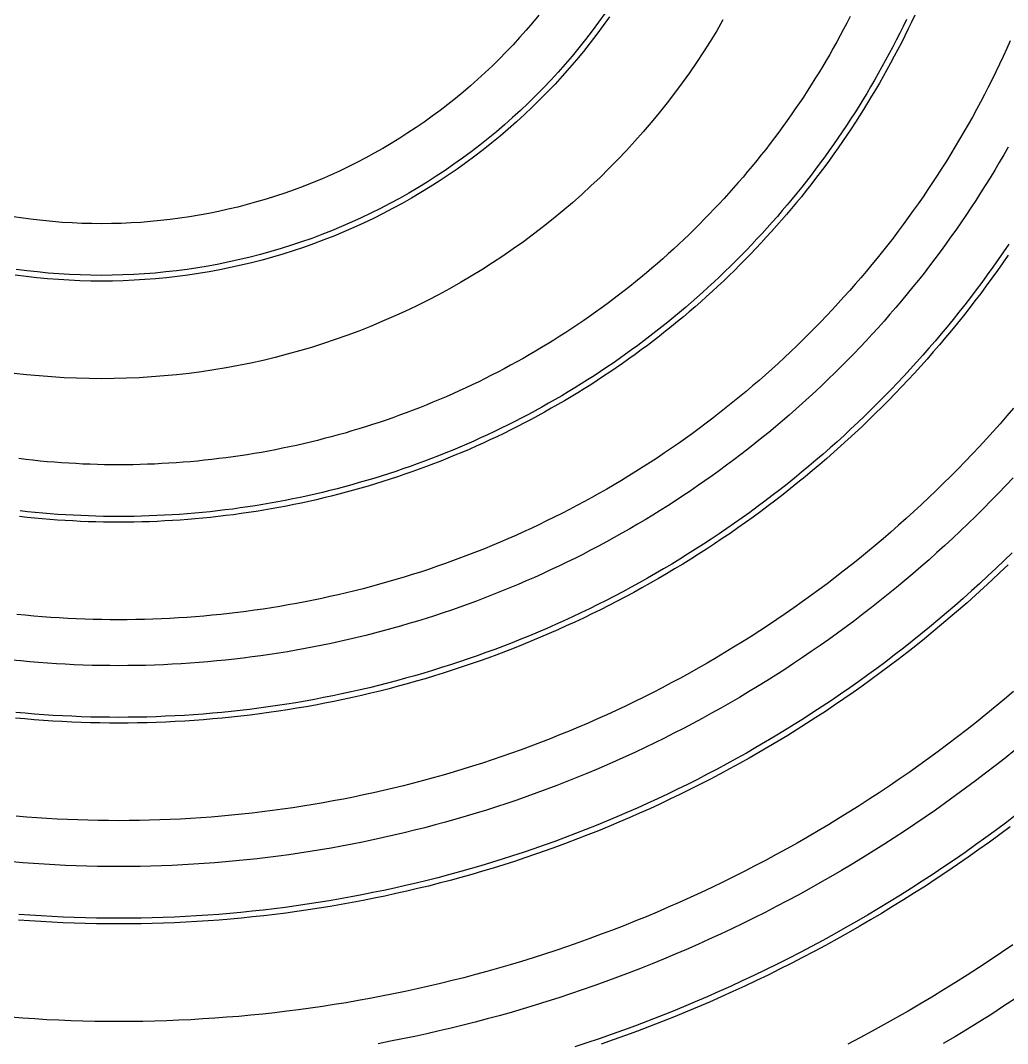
# Model space of a CAD drawing. Header units: metres. Extents: x 10 to 1210, y 10 to 2773.
# Drawn here: x 442.9 to 614.8, y 216.2 to 394.4 of the extents above; entities that cross this region are included whole.
import ezdxf

# ---------------------------------------------------------------- set-up
doc = ezdxf.new("R2010")
doc.units = ezdxf.units.M
for name, color, linetype in [('ACIKLIK', 5, 'Continuous'), ('CAM_SABLON', 4, 'Continuous'), ('DIS_KENAR_V91_Z3', 1, 'Continuous'), ('LAMBA_T4_Z4', 3, 'Continuous')]:
    doc.layers.add(name, color=color, linetype=linetype)

msp = doc.modelspace()

# ---------------------------------------------------------------- linework, layer by layer
at = {"layer": 'ACIKLIK'}
for points in [[(533.16, 395.33), (532.07, 394.01), (530.96, 392.71), (529.83, 391.43), (528.67, 390.16), (527.49, 388.92), (526.3, 387.7), (525.08, 386.51), (523.84, 385.33), (522.57, 384.17), (521.29, 383.04), (519.99, 381.93), (518.67, 380.84), (517.33, 379.78), (515.98, 378.73), (514.6, 377.72), (513.21, 376.72), (511.8, 375.76), (510.37, 374.81), (508.93, 373.89), (507.47, 373), (506, 372.13), (504.51, 371.29), (503.01, 370.47), (501.49, 369.68), (499.96, 368.92), (498.42, 368.18), (496.86, 367.47), (495.29, 366.79), (493.71, 366.14), (492.12, 365.51), (490.52, 364.91), (488.91, 364.34), (487.28, 363.8), (485.65, 363.28), (484.01, 362.8), (482.36, 362.34), (480.71, 361.91), (479.04, 361.51), (477.38, 361.14), (475.7, 360.8), (474.02, 360.49), (472.33, 360.21), (470.64, 359.95), (468.94, 359.73), (467.24, 359.54), (465.54, 359.37), (463.84, 359.24), (462.13, 359.14), (460.42, 359.06), (458.71, 359.02), (457, 359), (455.29, 359.02), (453.58, 359.06), (451.87, 359.14), (450.16, 359.24), (448.46, 359.37), (446.76, 359.54), (445.06, 359.73), (443.36, 359.95), (441.67, 360.21)], [(587.41, 395.08), (586.84, 393.97), (586.26, 392.87), (585.67, 391.77), (585.07, 390.67), (584.46, 389.58), (583.84, 388.5), (583.21, 387.42), (582.57, 386.35), (581.93, 385.28), (581.27, 384.22), (580.6, 383.17), (579.93, 382.12), (579.25, 381.07), (578.55, 380.04), (577.85, 379), (577.14, 377.98), (576.42, 376.96), (575.69, 375.95), (574.95, 374.94), (574.2, 373.94), (573.45, 372.95), (572.69, 371.96), (571.91, 370.98), (571.13, 370.01), (570.34, 369.04), (569.54, 368.08), (568.74, 367.13), (567.92, 366.18), (567.1, 365.25), (566.27, 364.31), (565.43, 363.39), (564.58, 362.47), (563.73, 361.57), (562.87, 360.66), (561.99, 359.77), (561.12, 358.88), (560.23, 358.01), (559.34, 357.13), (558.43, 356.27), (557.53, 355.42), (556.61, 354.57), (555.69, 353.73), (554.75, 352.9), (553.82, 352.08), (552.87, 351.26), (551.92, 350.46), (550.96, 349.66), (549.99, 348.87), (549.02, 348.09), (548.04, 347.31), (547.05, 346.55), (546.06, 345.8), (545.06, 345.05), (544.05, 344.31), (543.04, 343.58), (542.02, 342.86), (541, 342.15), (539.96, 341.45), (538.93, 340.75), (537.88, 340.07), (536.83, 339.4), (535.78, 338.73), (534.72, 338.07), (533.65, 337.43), (532.58, 336.79), (531.5, 336.16), (530.42, 335.54), (529.33, 334.93), (528.23, 334.33), (527.13, 333.74), (526.03, 333.16), (524.92, 332.59), (523.81, 332.02), (522.69, 331.47), (521.56, 330.93), (520.43, 330.4), (519.3, 329.88), (518.16, 329.36), (517.02, 328.86), (515.87, 328.37), (514.72, 327.89), (513.57, 327.41), (512.41, 326.95), (511.25, 326.5), (510.08, 326.06), (508.91, 325.62), (507.73, 325.2), (506.56, 324.79), (505.37, 324.39), (504.19, 324), (503, 323.62), (501.81, 323.25), (500.61, 322.89), (499.42, 322.54), (498.22, 322.2), (497.01, 321.87), (495.8, 321.56), (494.59, 321.25), (493.38, 320.95), (492.17, 320.67), (490.95, 320.39), (489.73, 320.13), (488.51, 319.87), (487.29, 319.63), (486.06, 319.39), (484.83, 319.17), (483.6, 318.96), (482.37, 318.76), (481.14, 318.57), (479.9, 318.39), (478.67, 318.22), (477.43, 318.07), (476.19, 317.92), (474.95, 317.78), (473.71, 317.66), (472.46, 317.54), (471.22, 317.44), (469.98, 317.35), (468.73, 317.27), (467.48, 317.2), (466.24, 317.14), (464.99, 317.09), (463.74, 317.05), (462.5, 317.02), (461.25, 317.01), (460, 317), (458.75, 317.01), (457.5, 317.02), (456.26, 317.05), (455.01, 317.09), (453.76, 317.14), (452.52, 317.2), (451.27, 317.27), (450.02, 317.35), (448.78, 317.44), (447.54, 317.54), (446.29, 317.66), (445.05, 317.78), (443.81, 317.92), (442.57, 318.07)], [(614.92, 372.35), (614.15, 371), (613.37, 369.66), (612.58, 368.32), (611.77, 367), (610.95, 365.67), (610.12, 364.36), (609.28, 363.05), (608.43, 361.76), (607.57, 360.46), (606.69, 359.18), (605.81, 357.9), (604.91, 356.64), (604, 355.37), (603.09, 354.12), (602.16, 352.88), (601.22, 351.64), (600.27, 350.41), (599.3, 349.19), (598.33, 347.98), (597.35, 346.78), (596.36, 345.58), (595.35, 344.4), (594.34, 343.22), (593.31, 342.05), (592.28, 340.89), (591.24, 339.75), (590.18, 338.6), (589.12, 337.47), (588.04, 336.35), (586.96, 335.24), (585.86, 334.14), (584.76, 333.04), (583.65, 331.96), (582.53, 330.88), (581.4, 329.82), (580.25, 328.76), (579.11, 327.72), (577.95, 326.69), (576.78, 325.66), (575.6, 324.65), (574.42, 323.64), (573.22, 322.65), (572.02, 321.67), (570.81, 320.7), (569.59, 319.73), (568.36, 318.78), (567.12, 317.84), (565.88, 316.91), (564.63, 316), (563.36, 315.09), (562.1, 314.19), (560.82, 313.31), (559.54, 312.43), (558.24, 311.57), (556.95, 310.72), (555.64, 309.88), (554.33, 309.05), (553, 308.23), (551.68, 307.42), (550.34, 306.63), (549, 305.85), (547.65, 305.08), (546.3, 304.32), (544.93, 303.57), (543.57, 302.84), (542.19, 302.11), (540.81, 301.4), (539.42, 300.7), (538.03, 300.01), (536.63, 299.34), (535.23, 298.68), (533.82, 298.03), (532.4, 297.39), (530.98, 296.76), (529.55, 296.15), (528.12, 295.55), (526.68, 294.96), (525.24, 294.39), (523.79, 293.82), (522.34, 293.27), (520.88, 292.73), (519.42, 292.21), (517.95, 291.7), (516.48, 291.2), (515, 290.71), (513.53, 290.24), (512.04, 289.78), (510.55, 289.33), (509.06, 288.9), (507.57, 288.47), (506.07, 288.07), (504.57, 287.67), (503.06, 287.29), (501.55, 286.92), (500.04, 286.56), (498.53, 286.22), (497.01, 285.89), (495.49, 285.57), (493.96, 285.27), (492.44, 284.98), (490.91, 284.7), (489.38, 284.44), (487.85, 284.19), (486.31, 283.96), (484.77, 283.73), (483.23, 283.52), (481.69, 283.33), (480.15, 283.14), (478.61, 282.98), (477.06, 282.82), (475.51, 282.68), (473.97, 282.55), (472.42, 282.43), (470.87, 282.33), (469.32, 282.24), (467.76, 282.17), (466.21, 282.11), (464.66, 282.06), (463.11, 282.03), (461.55, 282.01), (460, 282), (458.45, 282.01), (456.89, 282.03), (455.34, 282.06), (453.79, 282.11), (452.24, 282.17), (450.68, 282.24), (449.13, 282.33), (447.58, 282.43), (446.03, 282.55), (444.49, 282.68), (442.94, 282.82), (441.39, 282.98)], [(615.78, 314.73), (614.5, 313.38), (613.22, 312.04), (611.92, 310.71), (610.61, 309.39), (609.29, 308.08), (607.96, 306.78), (606.62, 305.5), (605.27, 304.22), (603.9, 302.96), (602.52, 301.71), (601.14, 300.47), (599.74, 299.25), (598.33, 298.03), (596.91, 296.83), (595.48, 295.64), (594.05, 294.47), (592.6, 293.3), (591.14, 292.15), (589.67, 291.02), (588.19, 289.89), (586.7, 288.78), (585.2, 287.68), (583.69, 286.59), (582.17, 285.52), (580.64, 284.46), (579.11, 283.42), (577.56, 282.38), (576.01, 281.36), (574.44, 280.36), (572.87, 279.37), (571.29, 278.39), (569.7, 277.42), (568.11, 276.47), (566.5, 275.54), (564.89, 274.61), (563.26, 273.71), (561.63, 272.81), (560, 271.93), (558.35, 271.07), (556.7, 270.22), (555.04, 269.38), (553.37, 268.56), (551.7, 267.75), (550.02, 266.96), (548.33, 266.18), (546.63, 265.42), (544.93, 264.67), (543.23, 263.93), (541.51, 263.21), (539.79, 262.51), (538.06, 261.82), (536.33, 261.15), (534.59, 260.49), (532.85, 259.85), (531.1, 259.22), (529.35, 258.6), (527.59, 258.01), (525.82, 257.43), (524.05, 256.86), (522.28, 256.31), (520.5, 255.77), (518.71, 255.25), (516.92, 254.75), (515.13, 254.26), (513.33, 253.78), (511.53, 253.33), (509.72, 252.89), (507.91, 252.46), (506.1, 252.05), (504.29, 251.65), (502.47, 251.28), (500.64, 250.91), (498.82, 250.57), (496.99, 250.24), (495.16, 249.92), (493.32, 249.62), (491.48, 249.34), (489.64, 249.07), (487.8, 248.82), (485.96, 248.59), (484.11, 248.37), (482.26, 248.17), (480.42, 247.98), (478.56, 247.81), (476.71, 247.66), (474.86, 247.52), (473, 247.4), (471.15, 247.29), (469.29, 247.2), (467.43, 247.13), (465.58, 247.07), (463.72, 247.03), (461.86, 247.01), (460, 247), (458.14, 247.01), (456.28, 247.03), (454.42, 247.07), (452.57, 247.13), (450.71, 247.2), (448.85, 247.29), (447, 247.4), (445.14, 247.52), (443.29, 247.66), (441.44, 247.81)], [(616.07, 267.27), (614.38, 265.91), (612.68, 264.57), (610.97, 263.25), (609.25, 261.94), (607.52, 260.64), (605.77, 259.36), (604.01, 258.1), (602.25, 256.85), (600.47, 255.62), (598.68, 254.4), (596.88, 253.2), (595.07, 252.01), (593.25, 250.84), (591.42, 249.68), (589.58, 248.55), (587.73, 247.42), (585.87, 246.32), (584, 245.23), (582.12, 244.15), (580.23, 243.09), (578.34, 242.05), (576.43, 241.03), (574.51, 240.02), (572.59, 239.03), (570.66, 238.06), (568.72, 237.1), (566.77, 236.16), (564.81, 235.24), (562.84, 234.33), (560.87, 233.44), (558.89, 232.57), (556.9, 231.72), (554.91, 230.88), (552.9, 230.06), (550.89, 229.26), (548.88, 228.47), (546.85, 227.71), (544.82, 226.96), (542.78, 226.23), (540.74, 225.51), (538.69, 224.82), (536.64, 224.14), (534.57, 223.48), (532.51, 222.84), (530.44, 222.21), (528.36, 221.61), (526.28, 221.02), (524.19, 220.45), (522.09, 219.9), (520, 219.37), (517.89, 218.85), (515.79, 218.36), (513.68, 217.88), (511.56, 217.42), (509.44, 216.98), (507.32, 216.56), (505.19, 216.15)], [(616.2, 224.01), (614.13, 222.66), (612.06, 221.32), (609.97, 220), (607.87, 218.7), (605.76, 217.42), (603.63, 216.16)]]:
    msp.add_lwpolyline(points, dxfattribs=at)
at = {"layer": 'CAM_SABLON'}
for points in [[(544.65, 395.63), (543.56, 394.11), (542.45, 392.61), (541.32, 391.12), (540.15, 389.66), (538.97, 388.22), (537.75, 386.8), (536.52, 385.4), (535.25, 384.03), (533.97, 382.67), (532.66, 381.34), (531.33, 380.03), (529.97, 378.75), (528.6, 377.48), (527.2, 376.25), (525.78, 375.03), (524.34, 373.85), (522.88, 372.68), (521.39, 371.55), (519.89, 370.44), (518.37, 369.35), (516.83, 368.29), (515.28, 367.26), (513.7, 366.26), (512.11, 365.28), (510.5, 364.34), (508.87, 363.42), (507.23, 362.53), (505.58, 361.66), (503.91, 360.83), (502.22, 360.03), (500.52, 359.25), (498.81, 358.51), (497.08, 357.79), (495.35, 357.11), (493.6, 356.45), (491.84, 355.83), (490.06, 355.24), (488.28, 354.68), (486.49, 354.15), (484.69, 353.65), (482.89, 353.18), (481.07, 352.74), (479.25, 352.34), (477.42, 351.97), (475.58, 351.63), (473.74, 351.32), (471.89, 351.04), (470.04, 350.8), (468.18, 350.59), (466.33, 350.41), (464.46, 350.26), (462.6, 350.15), (460.73, 350.07), (458.87, 350.02), (457, 350), (455.13, 350.02), (453.27, 350.07), (451.4, 350.15), (449.54, 350.26), (447.67, 350.41), (445.82, 350.59), (443.96, 350.8), (442.11, 351.04)], [(597.19, 394.56), (596.62, 393.37), (596.03, 392.18), (595.43, 390.99), (594.83, 389.81), (594.21, 388.64), (593.58, 387.47), (592.94, 386.31), (592.29, 385.15), (591.64, 384), (590.97, 382.85), (590.29, 381.71), (589.6, 380.58), (588.9, 379.45), (588.2, 378.33), (587.48, 377.21), (586.75, 376.11), (586.01, 375), (585.27, 373.91), (584.51, 372.82), (583.75, 371.73), (582.97, 370.66), (582.19, 369.59), (581.39, 368.52), (580.59, 367.47), (579.78, 366.42), (578.96, 365.38), (578.13, 364.34), (577.29, 363.32), (576.44, 362.3), (575.58, 361.28), (574.72, 360.28), (573.84, 359.28), (572.96, 358.29), (572.07, 357.31), (571.17, 356.34), (570.26, 355.37), (569.34, 354.41), (568.41, 353.46), (567.48, 352.52), (566.54, 351.59), (565.59, 350.66), (564.63, 349.74), (563.66, 348.83), (562.69, 347.93), (561.71, 347.04), (560.72, 346.16), (559.72, 345.28), (558.72, 344.42), (557.7, 343.56), (556.68, 342.71), (555.66, 341.87), (554.62, 341.04), (553.58, 340.22), (552.53, 339.41), (551.48, 338.61), (550.41, 337.81), (549.34, 337.03), (548.27, 336.25), (547.18, 335.49), (546.09, 334.73), (545, 333.99), (543.89, 333.25), (542.79, 332.52), (541.67, 331.8), (540.55, 331.1), (539.42, 330.4), (538.29, 329.71), (537.15, 329.03), (536, 328.36), (534.85, 327.71), (533.69, 327.06), (532.53, 326.42), (531.36, 325.79), (530.19, 325.17), (529.01, 324.57), (527.82, 323.97), (526.63, 323.38), (525.44, 322.81), (524.24, 322.24), (523.03, 321.69), (521.82, 321.14), (520.61, 320.61), (519.39, 320.08), (518.17, 319.57), (516.94, 319.07), (515.71, 318.58), (514.47, 318.1), (513.23, 317.63), (511.99, 317.17), (510.74, 316.72), (509.49, 316.28), (508.23, 315.85), (506.97, 315.44), (505.71, 315.04), (504.44, 314.64), (503.17, 314.26), (501.9, 313.89), (500.62, 313.53), (499.34, 313.18), (498.06, 312.84), (496.77, 312.52), (495.48, 312.2), (494.19, 311.9), (492.9, 311.6), (491.6, 311.32), (490.3, 311.05), (489, 310.79), (487.7, 310.55), (486.39, 310.31), (485.09, 310.08), (483.78, 309.87), (482.47, 309.67), (481.15, 309.48), (479.84, 309.3), (478.52, 309.13), (477.21, 308.98), (475.89, 308.83), (474.57, 308.7), (473.25, 308.58), (471.93, 308.47), (470.6, 308.37), (469.28, 308.28), (467.96, 308.21), (466.63, 308.14), (465.3, 308.09), (463.98, 308.05), (462.65, 308.02), (461.33, 308.01), (460, 308), (458.67, 308.01), (457.35, 308.02), (456.02, 308.05), (454.7, 308.09), (453.37, 308.14), (452.04, 308.21), (450.72, 308.28), (449.4, 308.37), (448.07, 308.47), (446.75, 308.58), (445.43, 308.7), (444.11, 308.83), (442.79, 308.98)], [(615.03, 355.43), (614.11, 354.08), (613.18, 352.74), (612.24, 351.41), (611.29, 350.08), (610.32, 348.77), (609.34, 347.46), (608.36, 346.16), (607.36, 344.87), (606.35, 343.59), (605.33, 342.32), (604.29, 341.05), (603.25, 339.8), (602.2, 338.55), (601.13, 337.32), (600.05, 336.09), (598.97, 334.87), (597.87, 333.66), (596.76, 332.47), (595.64, 331.28), (594.52, 330.1), (593.38, 328.93), (592.23, 327.77), (591.07, 326.62), (589.9, 325.48), (588.72, 324.36), (587.53, 323.24), (586.34, 322.13), (585.13, 321.03), (583.91, 319.95), (582.68, 318.87), (581.45, 317.8), (580.2, 316.75), (578.95, 315.71), (577.68, 314.67), (576.41, 313.65), (575.13, 312.64), (573.84, 311.64), (572.54, 310.66), (571.23, 309.68), (569.92, 308.71), (568.59, 307.76), (567.26, 306.82), (565.92, 305.89), (564.57, 304.97), (563.21, 304.06), (561.85, 303.17), (560.47, 302.29), (559.09, 301.42), (557.71, 300.56), (556.31, 299.71), (554.91, 298.88), (553.5, 298.05), (552.08, 297.24), (550.66, 296.45), (549.23, 295.66), (547.79, 294.89), (546.35, 294.13), (544.9, 293.38), (543.44, 292.65), (541.98, 291.93), (540.51, 291.22), (539.03, 290.52), (537.55, 289.84), (536.06, 289.17), (534.57, 288.51), (533.07, 287.87), (531.56, 287.23), (530.05, 286.62), (528.54, 286.01), (527.01, 285.42), (525.49, 284.84), (523.96, 284.28), (522.42, 283.73), (520.88, 283.19), (519.34, 282.66), (517.79, 282.15), (516.23, 281.66), (514.67, 281.17), (513.11, 280.7), (511.54, 280.24), (509.97, 279.8), (508.4, 279.37), (506.82, 278.96), (505.24, 278.55), (503.65, 278.17), (502.07, 277.79), (500.47, 277.43), (498.88, 277.09), (497.28, 276.75), (495.68, 276.44), (494.08, 276.13), (492.47, 275.84), (490.86, 275.56), (489.25, 275.3), (487.64, 275.05), (486.03, 274.82), (484.41, 274.6), (482.79, 274.39), (481.17, 274.2), (479.55, 274.02), (477.92, 273.86), (476.3, 273.71), (474.67, 273.58), (473.04, 273.46), (471.42, 273.35), (469.79, 273.26), (468.16, 273.18), (466.53, 273.11), (464.9, 273.06), (463.26, 273.03), (461.63, 273.01), (460, 273), (458.37, 273.01), (456.74, 273.03), (455.1, 273.06), (453.47, 273.11), (451.84, 273.18), (450.21, 273.26), (448.58, 273.35), (446.96, 273.46), (445.33, 273.58), (443.7, 273.71), (442.08, 273.86)], [(615.6, 301.66), (614.21, 300.31), (612.81, 298.97), (611.4, 297.64), (609.98, 296.32), (608.55, 295.02), (607.1, 293.73), (605.64, 292.45), (604.18, 291.19), (602.7, 289.94), (601.21, 288.7), (599.71, 287.47), (598.2, 286.26), (596.68, 285.06), (595.14, 283.88), (593.6, 282.7), (592.05, 281.54), (590.49, 280.4), (588.92, 279.27), (587.33, 278.15), (585.74, 277.04), (584.14, 275.95), (582.53, 274.88), (580.91, 273.82), (579.28, 272.77), (577.64, 271.73), (575.99, 270.71), (574.34, 269.71), (572.67, 268.72), (571, 267.74), (569.32, 266.78), (567.63, 265.83), (565.93, 264.9), (564.22, 263.99), (562.51, 263.08), (560.79, 262.2), (559.06, 261.32), (557.32, 260.47), (555.57, 259.63), (553.82, 258.8), (552.06, 257.99), (550.3, 257.19), (548.52, 256.41), (546.74, 255.65), (544.96, 254.9), (543.16, 254.17), (541.36, 253.45), (539.56, 252.75), (537.75, 252.06), (535.93, 251.39), (534.11, 250.73), (532.28, 250.1), (530.44, 249.47), (528.6, 248.87), (526.76, 248.28), (524.91, 247.7), (523.05, 247.14), (521.19, 246.6), (519.33, 246.07), (517.46, 245.56), (515.58, 245.07), (513.71, 244.59), (511.82, 244.13), (509.94, 243.69), (508.05, 243.26), (506.16, 242.85), (504.26, 242.46), (502.36, 242.08), (500.46, 241.72), (498.55, 241.37), (496.64, 241.04), (494.73, 240.73), (492.81, 240.44), (490.9, 240.16), (488.98, 239.9), (487.05, 239.65), (485.13, 239.43), (483.21, 239.22), (481.28, 239.02), (479.35, 238.84), (477.42, 238.68), (475.49, 238.54), (473.55, 238.41), (471.62, 238.3), (469.68, 238.21), (467.75, 238.14), (465.81, 238.08), (463.87, 238.03), (461.94, 238.01), (460, 238), (458.06, 238.01), (456.13, 238.03), (454.19, 238.08), (452.25, 238.14), (450.32, 238.21), (448.38, 238.3), (446.45, 238.41), (444.51, 238.54), (442.58, 238.68)], [(616.45, 256.11), (614.67, 254.75), (612.87, 253.41), (611.06, 252.08), (609.24, 250.77), (607.41, 249.48), (605.57, 248.2), (603.71, 246.94), (601.85, 245.69), (599.97, 244.46), (598.09, 243.25), (596.19, 242.05), (594.28, 240.87), (592.36, 239.71), (590.44, 238.56), (588.5, 237.43), (586.55, 236.32), (584.6, 235.22), (582.63, 234.14), (580.65, 233.08), (578.67, 232.04), (576.68, 231.01), (574.67, 230), (572.66, 229.01), (570.64, 228.04), (568.61, 227.08), (566.58, 226.14), (564.53, 225.22), (562.48, 224.32), (560.42, 223.43), (558.35, 222.56), (556.27, 221.71), (554.19, 220.88), (552.1, 220.07), (550, 219.28), (547.9, 218.5), (545.79, 217.74), (543.67, 217), (541.55, 216.28), (539.42, 215.58)]]:
    msp.add_lwpolyline(points, dxfattribs=at)
at = {"layer": 'DIS_KENAR_V91_Z3'}
for points in [[(565.25, 394.5), (564.15, 392.62), (563.01, 390.76), (561.83, 388.92), (560.63, 387.1), (559.39, 385.3), (558.13, 383.53), (556.83, 381.77), (555.5, 380.04), (554.14, 378.33), (552.76, 376.65), (551.34, 374.99), (549.89, 373.36), (548.42, 371.75), (546.92, 370.17), (545.39, 368.61), (543.83, 367.08), (542.25, 365.58), (540.64, 364.11), (539.01, 362.66), (537.35, 361.24), (535.67, 359.86), (533.96, 358.5), (532.23, 357.17), (530.47, 355.87), (528.7, 354.61), (526.9, 353.37), (525.08, 352.17), (523.24, 350.99), (521.38, 349.85), (519.5, 348.75), (517.6, 347.67), (515.68, 346.63), (513.75, 345.62), (511.8, 344.65), (509.83, 343.71), (507.84, 342.81), (505.84, 341.94), (503.83, 341.1), (501.8, 340.3), (499.75, 339.54), (497.7, 338.81), (495.63, 338.12), (493.55, 337.46), (491.45, 336.84), (489.35, 336.26), (487.24, 335.71), (485.12, 335.2), (482.99, 334.73), (480.85, 334.3), (478.71, 333.9), (476.55, 333.54), (474.4, 333.22), (472.23, 332.93), (470.07, 332.68), (467.89, 332.48), (465.72, 332.3), (463.54, 332.17), (461.36, 332.08), (459.18, 332.02), (457, 332), (454.82, 332.02), (452.64, 332.08), (450.46, 332.17), (448.28, 332.3), (446.11, 332.48), (443.93, 332.68), (441.77, 332.93)], [(615.3, 390.85), (614.69, 389.5), (614.07, 388.15), (613.44, 386.81), (612.79, 385.48), (612.14, 384.15), (611.47, 382.82), (610.79, 381.5), (610.1, 380.19), (609.4, 378.88), (608.69, 377.58), (607.96, 376.29), (607.22, 375), (606.48, 373.72), (605.72, 372.44), (604.95, 371.18), (604.17, 369.91), (603.38, 368.66), (602.57, 367.41), (601.76, 366.17), (600.94, 364.94), (600.1, 363.71), (599.26, 362.49), (598.4, 361.28), (597.53, 360.08), (596.66, 358.88), (595.77, 357.69), (594.87, 356.51), (593.96, 355.34), (593.04, 354.17), (592.11, 353.02), (591.18, 351.87), (590.23, 350.73), (589.27, 349.59), (588.3, 348.47), (587.32, 347.35), (586.33, 346.25), (585.34, 345.15), (584.33, 344.06), (583.31, 342.98), (582.29, 341.91), (581.25, 340.85), (580.21, 339.79), (579.15, 338.75), (578.09, 337.71), (577.02, 336.69), (575.94, 335.67), (574.85, 334.66), (573.75, 333.67), (572.65, 332.68), (571.53, 331.7), (570.41, 330.73), (569.27, 329.77), (568.13, 328.82), (566.98, 327.89), (565.83, 326.96), (564.66, 326.04), (563.49, 325.13), (562.31, 324.23), (561.12, 323.34), (559.92, 322.47), (558.72, 321.6), (557.51, 320.74), (556.29, 319.9), (555.06, 319.06), (553.83, 318.24), (552.59, 317.43), (551.34, 316.62), (550.09, 315.83), (548.82, 315.05), (547.56, 314.28), (546.28, 313.52), (545, 312.78), (543.71, 312.04), (542.42, 311.31), (541.12, 310.6), (539.81, 309.9), (538.5, 309.21), (537.18, 308.53), (535.85, 307.86), (534.52, 307.21), (533.19, 306.56), (531.85, 305.93), (530.5, 305.31), (529.15, 304.7), (527.79, 304.1), (526.42, 303.51), (525.06, 302.94), (523.68, 302.38), (522.31, 301.83), (520.92, 301.29), (519.54, 300.77), (518.14, 300.25), (516.75, 299.75), (515.35, 299.26), (513.94, 298.78), (512.53, 298.32), (511.12, 297.87), (509.7, 297.43), (508.28, 297), (506.86, 296.59), (505.43, 296.18), (504, 295.79), (502.56, 295.41), (501.13, 295.05), (499.69, 294.7), (498.24, 294.36), (496.79, 294.03), (495.34, 293.71), (493.89, 293.41), (492.44, 293.12), (490.98, 292.85), (489.52, 292.58), (488.06, 292.33), (486.59, 292.09), (485.13, 291.87), (483.66, 291.65), (482.19, 291.45), (480.72, 291.27), (479.24, 291.09), (477.77, 290.93), (476.29, 290.78), (474.82, 290.65), (473.34, 290.52), (471.86, 290.41), (470.38, 290.32), (468.9, 290.23), (467.42, 290.16), (465.93, 290.1), (464.45, 290.06), (462.97, 290.03), (461.48, 290.01), (460, 290), (458.52, 290.01), (457.03, 290.03), (455.55, 290.06), (454.07, 290.1), (452.58, 290.16), (451.1, 290.23), (449.62, 290.32), (448.14, 290.41), (446.66, 290.52), (445.18, 290.65), (443.71, 290.78), (442.23, 290.93)], [(615.88, 326.86), (614.72, 325.51), (613.54, 324.16), (612.34, 322.83), (611.14, 321.5), (609.93, 320.19), (608.7, 318.89), (607.46, 317.6), (606.22, 316.31), (604.96, 315.04), (603.69, 313.78), (602.4, 312.54), (601.11, 311.3), (599.81, 310.07), (598.5, 308.86), (597.17, 307.66), (595.84, 306.46), (594.49, 305.28), (593.14, 304.12), (591.77, 302.96), (590.4, 301.82), (589.01, 300.69), (587.62, 299.57), (586.21, 298.46), (584.8, 297.36), (583.37, 296.28), (581.94, 295.21), (580.5, 294.15), (579.04, 293.11), (577.58, 292.07), (576.11, 291.05), (574.63, 290.05), (573.15, 289.05), (571.65, 288.07), (570.15, 287.1), (568.63, 286.15), (567.11, 285.21), (565.58, 284.28), (564.05, 283.37), (562.5, 282.46), (560.95, 281.58), (559.39, 280.7), (557.82, 279.84), (556.24, 279), (554.66, 278.16), (553.07, 277.34), (551.47, 276.54), (549.87, 275.75), (548.25, 274.97), (546.64, 274.21), (545.01, 273.46), (543.38, 272.72), (541.74, 272), (540.1, 271.3), (538.45, 270.6), (536.79, 269.93), (535.13, 269.26), (533.47, 268.62), (531.79, 267.98), (530.11, 267.36), (528.43, 266.76), (526.74, 266.17), (525.05, 265.59), (523.35, 265.03), (521.64, 264.49), (519.94, 263.96), (518.22, 263.44), (516.51, 262.94), (514.78, 262.46), (513.06, 261.99), (511.33, 261.53), (509.59, 261.09), (507.86, 260.66), (506.11, 260.25), (504.37, 259.86), (502.62, 259.48), (500.87, 259.12), (499.12, 258.77), (497.36, 258.43), (495.6, 258.11), (493.83, 257.81), (492.07, 257.52), (490.3, 257.25), (488.53, 257), (486.76, 256.75), (484.98, 256.53), (483.21, 256.32), (481.43, 256.12), (479.65, 255.94), (477.87, 255.78), (476.08, 255.63), (474.3, 255.5), (472.51, 255.38), (470.73, 255.28), (468.94, 255.2), (467.15, 255.12), (465.37, 255.07), (463.58, 255.03), (461.79, 255.01), (460, 255), (458.21, 255.01), (456.42, 255.03), (454.63, 255.07), (452.85, 255.12), (451.06, 255.2), (449.27, 255.28), (447.49, 255.38), (445.7, 255.5), (443.92, 255.63), (442.13, 255.78)], [(615.87, 277.5), (614.27, 276.15), (612.66, 274.81), (611.04, 273.48), (609.4, 272.17), (607.76, 270.88), (606.1, 269.6), (604.44, 268.33), (602.76, 267.07), (601.07, 265.84), (599.37, 264.61), (597.66, 263.4), (595.94, 262.21), (594.21, 261.03), (592.46, 259.87), (590.71, 258.72), (588.95, 257.59), (587.18, 256.47), (585.4, 255.37), (583.61, 254.28), (581.81, 253.21), (580, 252.15), (578.18, 251.11), (576.35, 250.09), (574.52, 249.08), (572.67, 248.09), (570.82, 247.12), (568.96, 246.16), (567.09, 245.22), (565.21, 244.29), (563.32, 243.38), (561.43, 242.49), (559.53, 241.61), (557.62, 240.75), (555.7, 239.91), (553.78, 239.08), (551.84, 238.27), (549.91, 237.48), (547.96, 236.7), (546.01, 235.94), (544.05, 235.2), (542.08, 234.47), (540.11, 233.77), (538.14, 233.08), (536.15, 232.4), (534.16, 231.75), (532.17, 231.11), (530.17, 230.49), (528.16, 229.88), (526.15, 229.3), (524.14, 228.73), (522.12, 228.18), (520.09, 227.64), (518.06, 227.13), (516.03, 226.63), (513.99, 226.15), (511.95, 225.69), (509.9, 225.24), (507.85, 224.82), (505.79, 224.41), (503.74, 224.02), (501.68, 223.65), (499.61, 223.29), (497.54, 222.95), (495.47, 222.64), (493.4, 222.34), (491.33, 222.05), (489.25, 221.79), (487.17, 221.54), (485.09, 221.31), (483, 221.1), (480.92, 220.91), (478.83, 220.74), (476.74, 220.58), (474.65, 220.45), (472.56, 220.33), (470.47, 220.23), (468.38, 220.15), (466.28, 220.08), (464.19, 220.04), (462.09, 220.01), (460, 220), (457.91, 220.01), (455.81, 220.04), (453.72, 220.08), (451.62, 220.15), (449.53, 220.23), (447.44, 220.33), (445.35, 220.45), (443.26, 220.58), (441.17, 220.74)], [(615.76, 233.37), (613.78, 232.01), (611.78, 230.68), (609.78, 229.37), (607.76, 228.07), (605.73, 226.79), (603.69, 225.52), (601.64, 224.28), (599.57, 223.05), (597.5, 221.84), (595.42, 220.65), (593.32, 219.48), (591.22, 218.33), (589.1, 217.19), (586.98, 216.07)]]:
    msp.add_lwpolyline(points, dxfattribs=at)
at = {"layer": 'LAMBA_T4_Z4'}
for points in [[(545.47, 395.05), (544.37, 393.52), (543.25, 392), (542.1, 390.51), (540.93, 389.03), (539.73, 387.58), (538.51, 386.15), (537.26, 384.73), (535.99, 383.34), (534.69, 381.98), (533.37, 380.63), (532.02, 379.31), (530.66, 378.01), (529.27, 376.74), (527.85, 375.49), (526.42, 374.27), (524.97, 373.07), (523.49, 371.9), (522, 370.75), (520.48, 369.63), (518.95, 368.53), (517.39, 367.46), (515.82, 366.42), (514.23, 365.41), (512.62, 364.43), (511, 363.47), (509.36, 362.54), (507.7, 361.64), (506.03, 360.77), (504.34, 359.93), (502.64, 359.12), (500.93, 358.34), (499.2, 357.59), (497.46, 356.86), (495.7, 356.17), (493.94, 355.51), (492.16, 354.88), (490.37, 354.29), (488.58, 353.72), (486.77, 353.18), (484.95, 352.68), (483.13, 352.21), (481.29, 351.77), (479.45, 351.36), (477.61, 350.98), (475.75, 350.64), (473.89, 350.33), (472.03, 350.05), (470.16, 349.81), (468.29, 349.59), (466.41, 349.41), (464.53, 349.26), (462.65, 349.15), (460.77, 349.07), (458.88, 349.02), (457, 349), (455.12, 349.02), (453.23, 349.07), (451.35, 349.15), (449.47, 349.26), (447.59, 349.41), (445.71, 349.59), (443.84, 349.81), (441.97, 350.05)], [(598.66, 395.34), (598.1, 394.13), (597.52, 392.93), (596.92, 391.73), (596.32, 390.54), (595.71, 389.35), (595.09, 388.17), (594.46, 386.99), (593.82, 385.82), (593.16, 384.66), (592.5, 383.5), (591.83, 382.35), (591.15, 381.2), (590.45, 380.06), (589.75, 378.92), (589.04, 377.79), (588.32, 376.67), (587.58, 375.55), (586.84, 374.44), (586.09, 373.34), (585.33, 372.24), (584.56, 371.15), (583.78, 370.07), (582.99, 368.99), (582.19, 367.92), (581.38, 366.86), (580.57, 365.8), (579.74, 364.76), (578.9, 363.71), (578.06, 362.68), (577.2, 361.65), (576.34, 360.63), (575.47, 359.62), (574.59, 358.62), (573.7, 357.62), (572.8, 356.63), (571.9, 355.65), (570.98, 354.68), (570.06, 353.72), (569.13, 352.76), (568.19, 351.81), (567.24, 350.87), (566.28, 349.94), (565.32, 349.02), (564.35, 348.1), (563.37, 347.2), (562.38, 346.3), (561.38, 345.41), (560.38, 344.53), (559.37, 343.66), (558.35, 342.8), (557.32, 341.94), (556.29, 341.1), (555.24, 340.26), (554.2, 339.43), (553.14, 338.62), (552.08, 337.81), (551.01, 337.01), (549.93, 336.22), (548.85, 335.44), (547.76, 334.67), (546.66, 333.91), (545.56, 333.16), (544.45, 332.42), (543.33, 331.68), (542.21, 330.96), (541.08, 330.25), (539.94, 329.55), (538.8, 328.85), (537.65, 328.17), (536.5, 327.5), (535.34, 326.84), (534.18, 326.18), (533.01, 325.54), (531.83, 324.91), (530.65, 324.29), (529.46, 323.68), (528.27, 323.08), (527.07, 322.48), (525.87, 321.9), (524.66, 321.34), (523.45, 320.78), (522.23, 320.23), (521.01, 319.69), (519.78, 319.16), (518.55, 318.65), (517.31, 318.14), (516.07, 317.65), (514.83, 317.16), (513.58, 316.69), (512.33, 316.23), (511.07, 315.78), (509.81, 315.34), (508.55, 314.91), (507.28, 314.49), (506.01, 314.08), (504.73, 313.69), (503.45, 313.3), (502.17, 312.93), (500.89, 312.56), (499.6, 312.21), (498.31, 311.87), (497.01, 311.54), (495.72, 311.23), (494.42, 310.92), (493.12, 310.63), (491.81, 310.34), (490.5, 310.07), (489.19, 309.81), (487.88, 309.56), (486.57, 309.32), (485.25, 309.1), (483.93, 308.88), (482.61, 308.68), (481.29, 308.49), (479.97, 308.31), (478.65, 308.14), (477.32, 307.98), (475.99, 307.84), (474.66, 307.7), (473.33, 307.58), (472, 307.47), (470.67, 307.37), (469.34, 307.29), (468.01, 307.21), (466.67, 307.15), (465.34, 307.09), (464.01, 307.05), (462.67, 307.02), (461.34, 307.01), (460, 307), (458.66, 307.01), (457.33, 307.02), (455.99, 307.05), (454.66, 307.09), (453.33, 307.15), (451.99, 307.21), (450.66, 307.29), (449.33, 307.37), (448, 307.47), (446.67, 307.58), (445.34, 307.7), (444.01, 307.84), (442.68, 307.98)], [(614.94, 353.52), (614, 352.17), (613.05, 350.83), (612.1, 349.5), (611.12, 348.17), (610.14, 346.86), (609.15, 345.55), (608.15, 344.26), (607.13, 342.97), (606.1, 341.69), (605.07, 340.42), (604.02, 339.16), (602.96, 337.9), (601.89, 336.66), (600.8, 335.43), (599.71, 334.2), (598.61, 332.99), (597.49, 331.78), (596.37, 330.59), (595.24, 329.4), (594.09, 328.23), (592.94, 327.06), (591.77, 325.91), (590.6, 324.76), (589.41, 323.63), (588.22, 322.51), (587.01, 321.39), (585.8, 320.29), (584.57, 319.2), (583.34, 318.11), (582.1, 317.04), (580.84, 315.98), (579.58, 314.93), (578.31, 313.9), (577.03, 312.87), (575.74, 311.85), (574.45, 310.85), (573.14, 309.86), (571.83, 308.88), (570.5, 307.9), (569.17, 306.95), (567.83, 306), (566.48, 305.06), (565.13, 304.14), (563.76, 303.23), (562.39, 302.33), (561.01, 301.44), (559.62, 300.57), (558.23, 299.7), (556.83, 298.85), (555.42, 298.01), (554, 297.19), (552.58, 296.37), (551.14, 295.57), (549.71, 294.78), (548.26, 294.01), (546.81, 293.24), (545.35, 292.49), (543.89, 291.75), (542.41, 291.03), (540.94, 290.31), (539.45, 289.61), (537.96, 288.93), (536.47, 288.25), (534.96, 287.59), (533.46, 286.95), (531.94, 286.31), (530.43, 285.69), (528.9, 285.08), (527.37, 284.49), (525.84, 283.91), (524.3, 283.34), (522.76, 282.78), (521.21, 282.24), (519.65, 281.72), (518.1, 281.2), (516.53, 280.7), (514.97, 280.21), (513.39, 279.74), (511.82, 279.28), (510.24, 278.84), (508.66, 278.41), (507.07, 277.99), (505.48, 277.58), (503.89, 277.19), (502.29, 276.82), (500.69, 276.46), (499.09, 276.11), (497.48, 275.77), (495.87, 275.45), (494.26, 275.15), (492.65, 274.86), (491.03, 274.58), (489.41, 274.31), (487.79, 274.07), (486.16, 273.83), (484.54, 273.61), (482.91, 273.4), (481.28, 273.21), (479.65, 273.03), (478.02, 272.87), (476.39, 272.72), (474.75, 272.58), (473.11, 272.46), (471.48, 272.35), (469.84, 272.26), (468.2, 272.18), (466.56, 272.11), (464.92, 272.06), (463.28, 272.03), (461.64, 272.01), (460, 272), (458.36, 272.01), (456.72, 272.03), (455.08, 272.06), (453.44, 272.11), (451.8, 272.18), (450.16, 272.26), (448.52, 272.35), (446.89, 272.46), (445.25, 272.58), (443.61, 272.72), (441.98, 272.87)], [(614.91, 299.59), (613.5, 298.24), (612.09, 296.91), (610.66, 295.59), (609.22, 294.28), (607.76, 292.98), (606.3, 291.7), (604.83, 290.43), (603.34, 289.17), (601.85, 287.93), (600.34, 286.7), (598.82, 285.48), (597.29, 284.27), (595.75, 283.08), (594.2, 281.9), (592.65, 280.74), (591.08, 279.59), (589.5, 278.45), (587.91, 277.33), (586.31, 276.22), (584.7, 275.12), (583.08, 274.04), (581.45, 272.98), (579.82, 271.92), (578.17, 270.89), (576.52, 269.86), (574.85, 268.85), (573.18, 267.86), (571.5, 266.88), (569.81, 265.91), (568.11, 264.96), (566.41, 264.02), (564.69, 263.1), (562.97, 262.2), (561.24, 261.31), (559.5, 260.43), (557.76, 259.57), (556, 258.72), (554.24, 257.89), (552.48, 257.08), (550.7, 256.28), (548.92, 255.5), (547.13, 254.73), (545.34, 253.98), (543.54, 253.24), (541.73, 252.52), (539.92, 251.81), (538.1, 251.12), (536.27, 250.45), (534.44, 249.79), (532.6, 249.15), (530.76, 248.52), (528.91, 247.91), (527.06, 247.32), (525.2, 246.74), (523.34, 246.18), (521.47, 245.64), (519.59, 245.11), (517.72, 244.6), (515.83, 244.1), (513.95, 243.62), (512.06, 243.16), (510.16, 242.72), (508.27, 242.29), (506.36, 241.87), (504.46, 241.48), (502.55, 241.1), (500.64, 240.73), (498.72, 240.39), (496.81, 240.06), (494.88, 239.75), (492.96, 239.45), (491.04, 239.17), (489.11, 238.91), (487.18, 238.66), (485.24, 238.43), (483.31, 238.22), (481.37, 238.03), (479.44, 237.85), (477.5, 237.69), (475.56, 237.54), (473.61, 237.42), (471.67, 237.31), (469.73, 237.21), (467.78, 237.14), (465.84, 237.08), (463.89, 237.03), (461.95, 237.01), (460, 237), (458.05, 237.01), (456.11, 237.03), (454.16, 237.08), (452.22, 237.14), (450.27, 237.21), (448.33, 237.31), (446.39, 237.42), (444.44, 237.54), (442.5, 237.69)], [(615.27, 253.95), (613.46, 252.61), (611.65, 251.27), (609.82, 249.96), (607.98, 248.66), (606.13, 247.38), (604.27, 246.11), (602.4, 244.86), (600.52, 243.62), (598.62, 242.41), (596.72, 241.2), (594.8, 240.02), (592.88, 238.85), (590.94, 237.7), (589, 236.57), (587.05, 235.45), (585.08, 234.35), (583.11, 233.27), (581.12, 232.2), (579.13, 231.15), (577.13, 230.12), (575.12, 229.11), (573.1, 228.11), (571.07, 227.13), (569.04, 226.17), (566.99, 225.23), (564.94, 224.31), (562.88, 223.4), (560.81, 222.51), (558.73, 221.64), (556.65, 220.79), (554.56, 219.95), (552.46, 219.14), (550.35, 218.34), (548.24, 217.56), (546.12, 216.8), (544, 216.06)]]:
    msp.add_lwpolyline(points, dxfattribs=at)

doc.saveas('drawing.dxf')
